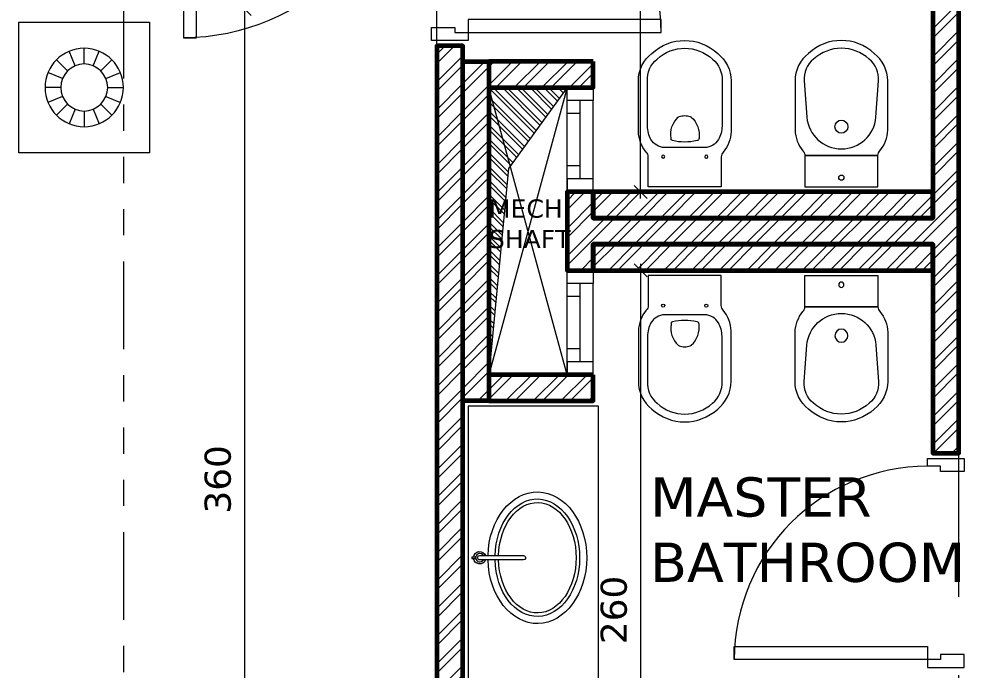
# Model space of a CAD drawing. Header units: inches. Extents: x -48 to 777, y -156 to 510.
# Drawn here: x 497.577 to 501.197, y 229.927 to 232.419 of the extents above; entities that cross this region are included whole.
import ezdxf

# ---------------------------------------------------------------- set-up
doc = ezdxf.new("R2010")
doc.units = ezdxf.units.IN
doc.header["$MEASUREMENT"] = 0
doc.linetypes.add('ACAD_ISO06W100', pattern=[36, 24, -3, 0, -3, 0, -3, 0, -3])
doc.linetypes.add('ACAD_ISO10W100', pattern=[18, 12, -3, 0, -3])
doc.layers.get('Defpoints').update_dxf_attribs({"lineweight": 5})
for name, color, linetype, lineweight in [('A-AXIS', 253, 'ACAD_ISO10W100', 5), ('A-AXIS ST', 251, 'ACAD_ISO10W100', 5), ('A-DIM', 9, 'Continuous', 5), ('A-DOORS', 38, 'Continuous', 20), ('A-FURN1', 211, 'Continuous', 15), ('A-PROJECTION2', 5, 'Continuous', 20), ('A-SANITARY', 120, 'Continuous', 5), ('A-TEXT', 50, 'Continuous', 15), ('A-WALLS', 7, 'Continuous', 60), ('A-WINDOWS', 4, 'Continuous', 20), ('H-OTHERS', 189, 'Continuous', 5), ('H-WALLS', 51, 'Continuous', 5), ('str-shaft', 1, 'Continuous', 5)]:
    doc.layers.add(name, color=color, linetype=linetype, lineweight=lineweight)
doc.styles.add('ROMAND', font='verdana.ttf')
doc.dimstyles.new('M-1.50', dxfattribs={"dimtxt": 0.1, "dimasz": 0.05, "dimexe": 0.025, "dimexo": 0.025, "dimgap": 0.05, "dimtad": 1, "dimlfac": 100, "dimrnd": 0.5, "dimzin": 9, "dimdsep": 46, "dimtxsty": 'ROMAND', "dimblk": 'OBLIQUE', "dimcen": 1, "dimdle": 0.025, "dimclrd": 256, "dimclre": 256, "dimclrt": 2, "dimadec": 0, "dimazin": 0, "dimtfac": 0.666667, "dimtmove": 2, "dimatfit": 3, "dimfxl": 0.04, "dimtolj": 1, "dimtzin": 5, "dimlwd": -1, "dimlwe": -1, "dimarcsym": 0})
pattern_1 = [(45, (-242.49175, -76.21088), (-0.0530330086, 0.0530330086), []), (45, (-242.4564, -76.21088), (-0.0530330086, 0.0530330086), [])]

# ---------------------------------------------------------------- blocks, each defined once
blk = doc.blocks.new('dzhgjfcgxbf')
for p, q in [((631.6574, 370.2996), (631.6574, 370.3996)), ((631.5514, 370.2557), (631.4807, 370.3264)), ((631.6, 370.2882), (631.5618, 370.3806)), ((631.7148, 370.2882), (631.7531, 370.3806)), ((631.7635, 370.2557), (631.8342, 370.3264)), ((631.5189, 370.207), (631.4265, 370.2453)), ((631.796, 370.207), (631.8884, 370.2453)), ((631.5074, 370.1496), (631.4074, 370.1496)), ((631.8074, 370.1496), (631.9074, 370.1496)), ((631.5189, 370.0922), (631.4265, 370.0539)), ((631.796, 370.0922), (631.8884, 370.0539)), ((631.5514, 370.0435), (631.4807, 369.9728)), ((631.7635, 370.0435), (631.8342, 369.9728)), ((631.6, 370.011), (631.5618, 369.9186)), ((631.6574, 369.9996), (631.6574, 369.8996)), ((631.7148, 370.011), (631.7531, 369.9186))]:
    blk.add_line(p, q)
for radius in [0.25, 0.15]:
    blk.add_circle((631.6574, 370.1496), radius)
blk = doc.blocks.new('*U35')
for points in [[(130, -160), (100, -160), (100, -20), (150, -20), (150, -110), (130, -110), (130, -160)], [(970, -160), (1000, -160), (1000, -20), (950, -20), (950, -110), (970, -110), (970, -160)], [(920, -1000), (920, -160), (970, -160), (970, -1000)]]:
    blk.add_lwpolyline(points, close=True)
blk.add_arc((970, -160), 840, 180, 270)
blk = doc.blocks.new('*U54')
for points in [[(130, -160), (100, -160), (100, -20), (150, -20), (150, -110), (130, -110), (130, -160)], [(870, -160), (900, -160), (900, -20), (850, -20), (850, -110), (870, -110), (870, -160)], [(180, -900), (180, -160), (130, -160), (130, -900)]]:
    blk.add_lwpolyline(points, close=True)
blk.add_arc((130, -160), 740, 270, 0)
blk = doc.blocks.new('*U38')
for points in [[(130, -160), (100, -160), (100, -20), (150, -20), (150, -110), (130, -110), (130, -160)], [(870, -160), (900, -160), (900, -20), (850, -20), (850, -110), (870, -110), (870, -160)], [(820, -900), (820, -160), (870, -160), (870, -900)]]:
    blk.add_lwpolyline(points, close=True)
blk.add_arc((870, -160), 740, 180, 270)
blk = doc.blocks.new('*U32')
for p, q in [((50, 100), (350, 100)), ((50, 50), (350, 50)), ((300, 50), (300, 0)), ((50, 0), (350, 0))]:
    blk.add_line(p, q)
for points in [[(0, 100), (50, 100), (50, 0), (0, 0)], [(400, 100), (350, 100), (350, 0), (400, 0)], [(100, 50), (100, 0)]]:
    blk.add_lwpolyline(points)
blk = doc.blocks.new('A$C114C6178')
for points in [[(177.5, -211.9, 0.16864), (147.3, -132.7, -0.198912), (140, -115), (140, 0), (-140, 0), (-140, -115, -0.198912), (-147.3, -132.7, 0.16864), (-177.5, -211.9), (-177.5, -405, 0.225866), (-126.2, -510.7, 0.390178), (126.2, -510.7, 0.225866), (177.5, -405)], [(142.8, -231.9, 0.110329), (129.5, -180.6, 0.254034), (77, -150), (-77, -150, 0.254034), (-129.5, -180.6, 0.110329), (-142.8, -231.9), (-142.8, -405, 0.247706), (-105.9, -488.7, 0.390724), (106.2, -488.4, 0.246571), (142.8, -405)], [(54.9, -185.7, 0.338204), (47.1, -176.5, 0.109547), (-47.1, -176.5, 0.38369), (-52.4, -185.7, 0.252795), (-25.1, -266.2, 0.060555), (-21, -268.7, 0.083015), (0, -272.4, 0.083015), (21, -268.7, 0.060555), (25.1, -266.2, 0.250335)]]:
    blk.add_lwpolyline(points, format="xyb", close=True)
for centre in [(-82.5, -115), (82.5, -115)]:
    blk.add_circle(centre, 5.91)
blk = doc.blocks.new('fghjgcfd')
for points in [[(114.5932, -90.6209, 0.697476), (114.5868, -90.6535), (114.5868, -90.6631, -0.791584), (114.5932, -90.6121)], [(114.6052, -90.6631), (114.6052, -90.6535, 0.697476), (114.5988, -90.6209), (114.5988, -90.6121, -0.791584)], [(114.6052, -90.8243, -0.509087), (114.5932, -90.8331, -0.325305), (114.5868, -90.8243), (114.5868, -90.6384, -1), (114.6052, -90.6384)]]:
    blk.add_lwpolyline(points, format="xyb", close=True)
blk.add_lwpolyline([(114.5988, -90.6044), (114.5932, -90.6044), (114.5932, -90.6223), (114.5988, -90.6223)], close=True)
at = {"extrusion": (0, 0, -1)}
for major_axis, ratio, start_param, end_param in [((-0.28, 0), 0.75, 7.88683, 14.104318), ((-0.25, 0), 0.72, 7.890774, 14.100375), ((-0.235, 0), 0.702128, 7.893123, 14.098025)]:
    blk.add_ellipse((114.596, -90.8834), major_axis=major_axis, ratio=ratio, start_param=start_param, end_param=end_param, dxfattribs=at)
blk = doc.blocks.new('A$C2C2B24A1')
blk.add_lwpolyline([(140, 0), (-140, 0), (-140, -120), (140, -120)], close=True)
for points in [[(177.5, -216.9, 0.16864), (147.3, -137.7, -0.198912), (140, -120), (-140, -120, -0.198912), (-147.3, -137.7, 0.16864), (-177.5, -216.9), (-177.5, -405, 0.225866), (-126.2, -510.7, 0.390178), (126.2, -510.7, 0.225866), (177.5, -405)], [(132.5, -265.9, 0.912829), (-132.5, -265.9), (-142.5, -405.5, 0.248747), (-106.2, -488.4, 0.391606), (106.2, -488.4, 0.250136), (142.5, -405)]]:
    blk.add_lwpolyline(points, format="xyb", close=True)
for centre, radius in [((0, -35), 10), ((0, -230), 25)]:
    blk.add_circle(centre, radius)
blk = doc.blocks.new('AXIS')
at = {"layer": 'A-AXIS ST', "ltscale": 0.1}
for p, q in [((642.66853, 296.91777), (642.66853, 336.01919)), ((644.66853, 296.91777), (644.66853, 336.01919))]:
    blk.add_line(p, q, dxfattribs=at)
blk = doc.blocks.new('_Oblique')
at = {"color": 0, "linetype": 'ByBlock', "lineweight": -2}
blk.add_line((-0.5, -0.5), (0.5, 0.5), dxfattribs=at)
blk = doc.blocks.new('*D1371')
at = {"layer": 'A-DIM', "transparency": 16777216}
for p, q in [((499.9579, 231.7321), (499.9579, 234.3821)), ((499.9329, 231.7571), (499.9329, 231.7571))]:
    blk.add_line(p, q, dxfattribs=at)
at = {"layer": 'Defpoints', "color": 0, "transparency": 16777216}
for p in [(499.9579, 234.3571), (499.9579, 234.3571), (499.9579, 231.7571)]:
    blk.add_point(p, dxfattribs=at)
at = {"layer": 'A-DIM', "transparency": 16777216, "xscale": 0.05, "yscale": 0.05, "zscale": 0.05}
for p, rotation in [((499.9579, 234.3571), 90), ((499.9579, 231.7571), 270)]:
    blk.add_blockref('_Oblique', p, dxfattribs=dict(at, rotation=rotation))
at = {"layer": 'A-DIM', "color": 2, "transparency": 16777216, "insert": (499.8558, 233.0571), "char_height": 0.1, "attachment_point": 5, "rotation": 90, "style": 'ROMAND'}
blk.add_mtext('\\A1;260', dxfattribs=at)
blk = doc.blocks.new('*D1372')
at = {"layer": 'A-DIM', "transparency": 16777216}
blk.add_line((499.9579, 231.4821), (499.9579, 228.8321), dxfattribs=at)
at = {"layer": 'Defpoints', "color": 0, "transparency": 16777216}
for p in [(499.9579, 231.4571), (499.9579, 228.8571), (499.9579, 228.8571)]:
    blk.add_point(p, dxfattribs=at)
at = {"layer": 'A-DIM', "transparency": 16777216, "xscale": 0.05, "yscale": 0.05, "zscale": 0.05}
for p, rotation in [((499.9579, 231.4571), 90), ((499.9579, 228.8571), 270)]:
    blk.add_blockref('_Oblique', p, dxfattribs=dict(at, rotation=rotation))
at = {"layer": 'A-DIM', "color": 2, "transparency": 16777216, "insert": (499.8558, 230.1571), "char_height": 0.1, "attachment_point": 5, "rotation": 90, "style": 'ROMAND'}
blk.add_mtext('\\A1;260', dxfattribs=at)
blk = doc.blocks.new('*D1242')
at = {"layer": 'A-DIM', "transparency": 16777216}
for p, q in [((498.4411, 232.4819), (498.4411, 228.8319)), ((498.1018, 232.4569), (498.4661, 232.4569)), ((498.1027, 228.8569), (498.4661, 228.8569))]:
    blk.add_line(p, q, dxfattribs=at)
at = {"layer": 'Defpoints', "color": 0, "transparency": 16777216}
for p in [(498.0768, 232.4569), (498.0777, 228.8569), (498.4411, 228.8569)]:
    blk.add_point(p, dxfattribs=at)
at = {"layer": 'A-DIM', "transparency": 16777216, "xscale": 0.05, "yscale": 0.05, "zscale": 0.05}
for p, rotation in [((498.4411, 232.4569), 90), ((498.4411, 228.8569), 270)]:
    blk.add_blockref('_Oblique', p, dxfattribs=dict(at, rotation=rotation))
at = {"layer": 'A-DIM', "color": 2, "transparency": 16777216, "insert": (498.339, 230.6569), "char_height": 0.1, "attachment_point": 5, "rotation": 90, "style": 'ROMAND'}
blk.add_mtext('\\A1;360', dxfattribs=at)

msp = doc.modelspace()

# ---------------------------------------------------------------- hatches: boundary and pattern name
at = {"layer": 'H-OTHERS'}
h = msp.add_hatch(dxfattribs=at)
h.set_pattern_fill('ANSI32', color=256, scale=0.1, angle=-231.51165)
h.set_pattern_definition([(135, (491.232857, 216.487407), (-0.026516504, -0.026516504), []), (135, (491.232857, 216.505084), (-0.026516504, -0.026516504), [])])
h.paths.add_polyline_path([(499.67678, 232.15688), (499.45129, 231.84646), (499.37678, 231.05688), (499.37678, 232.15688)])
at = {"layer": 'H-WALLS'}
h = msp.add_hatch(dxfattribs=at)
h.set_pattern_fill('ANSI32', color=256, scale=0.2)
h.set_pattern_definition(pattern_1)
h.paths.add_polyline_path([(499.77678, 231.55688), (501.07678, 231.55688), (501.07678, 230.75688), (501.17678, 230.75688), (501.17678, 233.45688), (501.07678, 233.45688), (501.07678, 231.65688), (499.77678, 231.65688), (499.77678, 231.75688), (499.67678, 231.75688), (499.67678, 231.45688), (499.77678, 231.45688)])
h = msp.add_hatch(dxfattribs=at)
h.set_pattern_fill('ANSI32', color=256, scale=0.2)
h.set_pattern_definition(pattern_1)
h.paths.add_polyline_path([(499.27678, 231.40688), (499.27678, 231.80688), (499.27678, 232.31688), (499.17678, 232.31688), (499.17678, 231.42901), (499.17678, 228.85688), (499.27678, 228.85688), (499.27678, 231.30688)], flags=17)
h = msp.add_hatch(dxfattribs=at)
h.set_pattern_fill('ANSI32', color=256, scale=0.2)
h.set_pattern_definition(pattern_1)
h.paths.add_polyline_path([(499.37678, 230.95688), (499.27678, 230.95688), (499.27678, 232.25688), (499.37678, 232.25688)], flags=17)
h = msp.add_hatch(dxfattribs=at)
h.set_pattern_fill('ANSI32', color=256, scale=0.2)
h.set_pattern_definition(pattern_1)
h.paths.add_polyline_path([(499.77678, 232.25688), (499.37678, 232.25688), (499.37678, 232.15688), (499.77678, 232.15688)], flags=17)
h = msp.add_hatch(dxfattribs=at)
h.set_pattern_fill('ANSI32', color=256, scale=0.2)
h.set_pattern_definition(pattern_1)
h.paths.add_polyline_path([(499.77678, 231.65688), (501.07678, 231.65688), (501.07678, 231.75688), (499.77678, 231.75688)], flags=17)
h = msp.add_hatch(dxfattribs=at)
h.set_pattern_fill('ANSI32', color=256, scale=0.2)
h.set_pattern_definition(pattern_1)
h.paths.add_polyline_path([(499.77678, 231.45688), (501.07678, 231.45688), (501.07678, 231.55688), (499.77678, 231.55688)], flags=17)
h = msp.add_hatch(dxfattribs=at)
h.set_pattern_fill('ANSI32', color=256, scale=0.2)
h.set_pattern_definition(pattern_1)
h.paths.add_polyline_path([(499.77678, 231.05688), (499.37678, 231.05688), (499.37678, 230.95688), (499.77678, 230.95688)], flags=17)

# ---------------------------------------------------------------- linework, layer by layer
at = {"layer": 'A-AXIS', "linetype": 'ACAD_ISO06W100', "ltscale": 0.014}
msp.add_lwpolyline([(497.97678, 261.53523), (497.97678, 206.99672)], dxfattribs=at)
at = {"layer": 'A-FURN1', "extrusion": (0, 0, -1)}
msp.add_lwpolyline([(-497.57678, 231.90689), (-497.57678, 232.40689), (-498.07678, 232.40689), (-498.07678, 231.90689)], close=True, dxfattribs=at)
at = {"layer": 'A-PROJECTION2'}
msp.add_lwpolyline([(499.37678, 231.05688), (499.67678, 231.05688), (499.67678, 232.15688), (499.37678, 232.15688)], close=True, dxfattribs=at)
at = {"layer": 'A-SANITARY'}
msp.add_lwpolyline([(499.29678, 230.93688), (499.29678, 229.77688), (499.79678, 229.77688), (499.79678, 230.93688), (499.69678, 230.93688), (499.69678, 230.93688), (499.29678, 230.93688)], dxfattribs=at)
at = {"layer": 'A-WALLS'}
for points in [[(499.77678, 231.55688), (501.07678, 231.55688), (501.07678, 230.75688), (501.17678, 230.75688), (501.17678, 233.45688), (501.07678, 233.45688), (501.07678, 231.65688), (499.77678, 231.65688), (499.77678, 231.75688), (499.77678, 231.75688), (499.67678, 231.75688), (499.67678, 231.45688), (499.77678, 231.45688), (499.77678, 231.45688)], [(499.27678, 231.40688), (499.27678, 231.80688), (499.27678, 232.31688), (499.17678, 232.31688), (499.17678, 231.42901), (499.17678, 228.85688), (499.27678, 228.85688), (499.27678, 231.30688)], [(499.37678, 230.95688), (499.27678, 230.95688), (499.27678, 232.25688), (499.37678, 232.25688)], [(499.77678, 232.25688), (499.37678, 232.25688), (499.37678, 232.15688), (499.77678, 232.15688)], [(499.77678, 231.05688), (499.37678, 231.05688), (499.37678, 230.95688), (499.77678, 230.95688)]]:
    msp.add_lwpolyline(points, close=True, dxfattribs=at)
at = {"layer": 'A-WALLS', "linetype": 'Continuous'}
for points in [[(499.77678, 231.65688), (501.07678, 231.65688), (501.07678, 231.75688), (499.77678, 231.75688)], [(499.77678, 231.45688), (501.07678, 231.45688), (501.07678, 231.55688), (499.77678, 231.55688)]]:
    msp.add_lwpolyline(points, close=True, dxfattribs=at)
at = {"layer": 'H-OTHERS'}
msp.add_lwpolyline([(499.67678, 232.15688), (499.45129, 231.84646), (499.37678, 231.05688), (499.37678, 232.15688), (499.67678, 232.15688)], dxfattribs=at)
at = {"layer": 'str-shaft'}
for p, q in [((499.67678, 232.15688), (499.37678, 231.05688)), ((499.67678, 231.05688), (499.37678, 232.15688))]:
    msp.add_line(p, q, dxfattribs=at)
msp.add_lwpolyline([(499.67678, 232.15688), (499.37678, 232.15688), (499.37678, 231.05688), (499.67678, 231.05688)], close=True, dxfattribs=at)

# ---------------------------------------------------------------- block references
at = {"layer": 'A-DIM'}
msp.add_blockref('AXIS', (-143.49175, -76.21088), dxfattribs=at)
at = {"layer": 'A-DOORS', "xscale": -0.0009999999999906, "yscale": 0.0009999999999906, "zscale": 0.0009999999999906}
msp.add_blockref('*U35', (499.17678, 233.34688), dxfattribs=at)
at = {"layer": 'A-DOORS', "xscale": 0.0009999999999906, "yscale": 0.0009999999999906, "zscale": 0.0009999999999906}
for name, p, rotation in [('*U54', (499.13678, 232.23688), 90.00000000000001), ('*U38', (501.21678, 230.83688), 270)]:
    msp.add_blockref(name, p, dxfattribs=dict(at, rotation=rotation))
at = {"layer": 'A-FURN1', "extrusion": (0, 0, -1), "xscale": 0.5999999999999998, "yscale": 0.5999999999999998, "zscale": 0.5999999999999998, "rotation": 90.00000000000001}
msp.add_blockref('dzhgjfcgxbf', (-275.73702, -146.83758), dxfattribs=at)
at = {"layer": 'A-SANITARY', "extrusion": (0, 0, -1), "yscale": 0.001000000000885, "zscale": -0.001000000000885, "rotation": 180}
for name, p, xscale in [('A$C114C6178', (-500.12678, 231.77688), 0.001000000000885), ('A$C2C2B24A1', (-500.72678, 231.77688), -0.001000000000885)]:
    msp.add_blockref(name, p, dxfattribs=dict(at, xscale=xscale))
at = {"layer": 'A-SANITARY', "extrusion": (0, 0, -1), "yscale": 0.001000000000885, "zscale": -0.001000000000885}
for name, p, xscale in [('A$C114C6178', (-500.12678, 231.43688), -0.001000000000885), ('A$C2C2B24A1', (-500.72678, 231.43688), 0.001000000000885)]:
    msp.add_blockref(name, p, dxfattribs=dict(at, xscale=xscale))
at = {"layer": 'A-SANITARY', "xscale": 0.9, "yscale": 0.9, "zscale": 0.9, "rotation": 90}
msp.add_blockref('fghjgcfd', (417.76724, 127.22048), dxfattribs=at)
at = {"layer": 'A-WINDOWS', "xscale": -0.0009999999999906004, "yscale": 0.0009999999999906004, "zscale": 0.0009999999999906004, "rotation": 270}
for p in [(499.67678, 231.75688), (499.67678, 231.05688)]:
    msp.add_blockref('*U32', p, dxfattribs=at)

# ---------------------------------------------------------------- texts
at = {"layer": 'A-TEXT', "attachment_point": 1, "style": 'ROMAND'}
for s, insert, char_height, width in [('MECH.\\PSHAFT', (499.37678, 231.72861), 0.07, 0.6766314), ('MASTER \\PBATHROOM ', (499.99443, 230.66457), 0.15, 2.3447222)]:
    msp.add_mtext(s, dxfattribs=dict(at, insert=insert, char_height=char_height, width=width))

# ---------------------------------------------------------------- dimensions: what is measured, and where the dimension line sits
at = {"layer": 'A-DIM'}
for base, p1, p2, picture, middle in [((499.95787, 234.35712), (499.95787, 231.75712), (499.95787, 234.35712), '*D1371', (499.85579, 233.05712)), ((498.44106, 228.85688), (498.07678, 232.45689), (498.07773, 228.85688), '*D1242', (498.33897, 230.65688)), ((499.95787, 228.85712), (499.95787, 231.45712), (499.95787, 228.85712), '*D1372', (499.85579, 230.15712))]:
    dim = msp.add_linear_dim(base=base, p1=p1, p2=p2, angle=90, dimstyle='M-1.50', dxfattribs=at)
    dim.commit()
    dim.dimension.update_dxf_attribs({"geometry": picture, "text_midpoint": middle})

doc.saveas('drawing.dxf')
